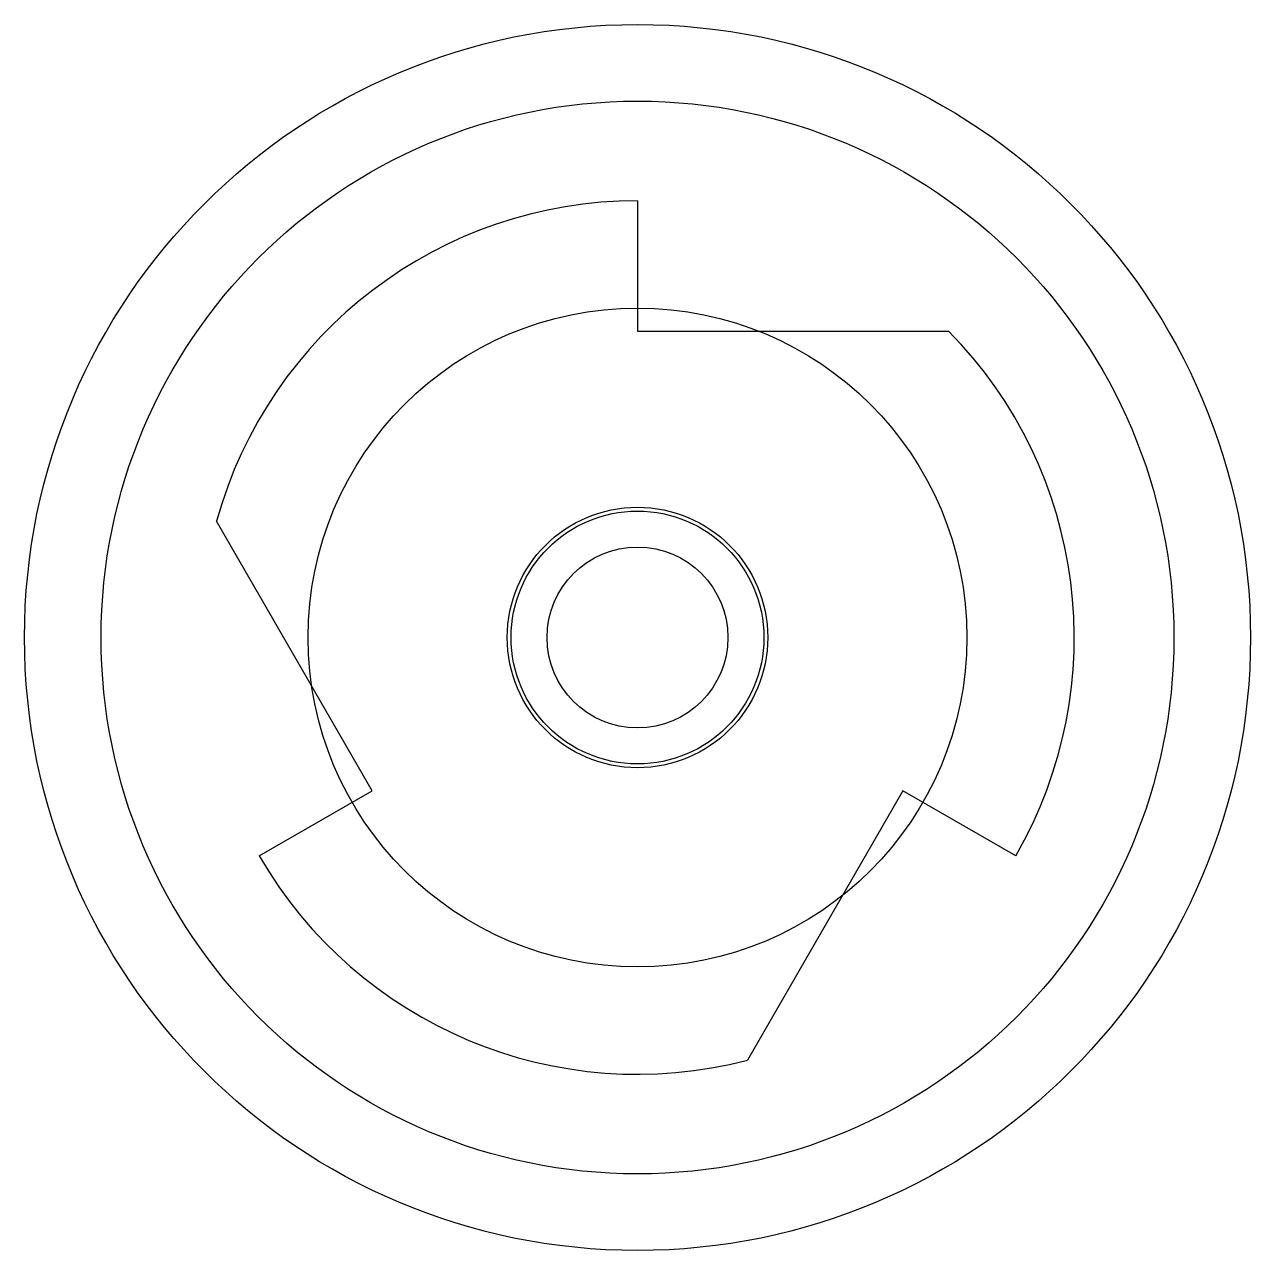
# Model space of a CAD drawing. Extents: x 316.236 to 317.036, y 544.687 to 545.487.
import ezdxf

# ---------------------------------------------------------------- set-up
doc = ezdxf.new("R2010")
doc.units = 0
doc.header["$LTSCALE"] = 2.6966
doc.header["$MEASUREMENT"] = 0
doc.layers.add('UNASSIGNED', color=7, linetype='Continuous', lineweight=0)
for name, color, linetype in [('Z0_CUT500', 5, 'Continuous'), ('Z0_RUBBER', 6, 'Continuous'), ('Z0_TOPCOMP', 6, 'Continuous')]:
    doc.layers.add(name, color=color, linetype=linetype)

msp = doc.modelspace()

# ---------------------------------------------------------------- linework, layer by layer
at = {"layer": 'UNASSIGNED', "color": 4, "linetype": 'Continuous', "lineweight": 25}
for p, q in [((316.63596, 545.37175), (316.63596, 545.28675)), ((316.63596, 545.28675), (316.839, 545.28675)), ((316.46276, 544.98675), (316.36124, 545.16259)), ((316.38915, 544.94425), (316.46276, 544.98675)), ((316.80917, 544.98675), (316.70765, 544.81091)), ((316.88278, 544.94425), (316.80917, 544.98675))]:
    msp.add_line(p, q, dxfattribs=at)
for radius in [0.085, 0.059]:
    msp.add_circle((316.63596, 545.08675), radius, dxfattribs=at)
for start, end in [(90, 164.56793), (-30, 44.56793), (-150, -75.43207)]:
    msp.add_arc((316.63596, 545.08675), 0.285, start, end, dxfattribs=at)
at = {"layer": 'Z0_CUT500', "color": 5, "linetype": 'Continuous', "lineweight": 25}
msp.add_circle((316.63596, 545.08675), 0.0825, dxfattribs=at)
at = {"layer": 'Z0_RUBBER', "color": 2, "linetype": 'Continuous', "lineweight": 25}
for radius in [0.4, 0.215]:
    msp.add_circle((316.63596, 545.08675), radius, dxfattribs=at)
at = {"layer": 'Z0_TOPCOMP', "color": 6, "linetype": 'Continuous', "lineweight": 25}
msp.add_circle((316.63596, 545.08675), 0.35, dxfattribs=at)

doc.saveas('drawing.dxf')
